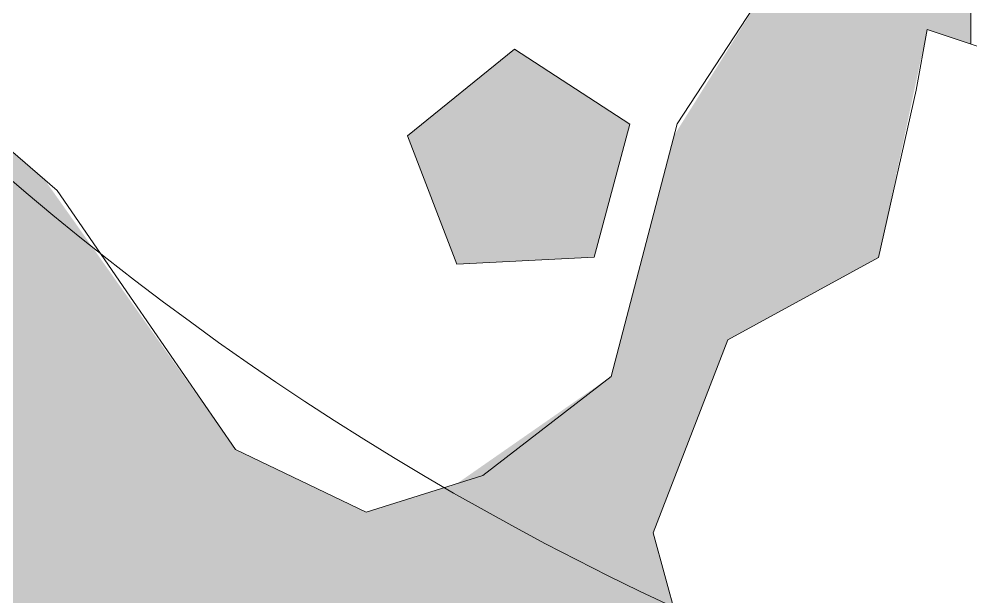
# Model space of a CAD drawing. Header units: metres. Extents: x 3856 to 4207, y -1118 to -691.
# Drawn here: x 3994.353 to 3995.457, y -967.164 to -966.494 of the extents above; entities that cross this region are included whole.
import ezdxf

# ---------------------------------------------------------------- set-up
doc = ezdxf.new("R2010")
doc.units = ezdxf.units.M
doc.layers.add('Parking', color=7, linetype='Continuous', lineweight=9)
doc.layers.add('Planting', color=7, linetype='Continuous', lineweight=9)

# ---------------------------------------------------------------- blocks, each defined once
blk = doc.blocks.new('M_RPC Árbol - Caducifolio - Chopo de Lombardía - 12_2 metros-V104-IMPLANTACIÓN - KIT COMERCIAL')
at = {"layer": 'Planting'}
for p, q in [((-1.4409, -2.4784), (-1.3051, -2.2711)), ((-1.1507, -2.3689), (-1.1637, -2.4394)), ((-0.9948, -2.4212), (-1.1507, -2.3689)), ((-2.3477, -2.3941), (-2.1601, -2.5559)), ((-1.7536, -2.4922), (-1.6295, -2.3917)), ((-1.6295, -2.3917), (-1.4956, -2.4787)), ((-1.1637, -2.4394), (-1.2071, -2.6336)), ((-1.4956, -2.4787), (-1.5369, -2.633)), ((-1.5175, -2.7713), (-1.4409, -2.4784)), ((-1.6964, -2.6413), (-1.7536, -2.4922)), ((-2.1601, -2.5559), (-2.0714, -2.6846)), ((-1.5369, -2.633), (-1.6964, -2.6413)), ((-1.2071, -2.6336), (-1.3821, -2.7288)), ((-2.0714, -2.6846), (-1.9531, -2.8561)), ((-1.3821, -2.7288), (-1.4685, -2.9526)), ((-1.6662, -2.8863), (-1.5175, -2.7713)), ((-1.9531, -2.8561), (-1.8015, -2.9288)), ((-1.8015, -2.9288), (-1.6662, -2.8863)), ((-1.4685, -2.9526), (-1.4194, -3.1338))]:
    blk.add_line(p, q, dxfattribs=at)
blk.add_arc((-0.0275, 0.0085), 3.3603, 180, 360, dxfattribs=at)
blk = doc.blocks.new('Cour Parqueadero verde - 5_00x2_50 p-V1052-IMPLANTACIÓN - KIT COMERCIAL')
at = {"layer": 'Parking', "true_color": 0xc1ce84}
h = blk.add_hatch(color=53, dxfattribs=at)
h.paths.add_polyline_path([(0.9172, -2.5), (0.8769, -2.3511), (0.9633, -2.1273), (1.1383, -2.0322), (1.1947, -1.7675), (1.2454, -1.7845), (1.2454, -1.2749), (1.1407, -1.3318), (1.0544, -1.5556), (1.0734, -1.6258), (1.0454, -1.6697), (1.0402, -1.7), (1.0204, -1.7), (0.9009, -1.8908), (0.8279, -2.1699), (0.649, -2.2943), (0.5439, -2.3274), (0.3923, -2.2546), (0.1712, -1.9423), (-0.0023, -1.7927), (-0.0217, -1.6111), (-0.0218, -1.4902), (-0.1008, -1.5948), (-0.2163, -1.6111), (-0.3146, -1.5371), (-0.3146, -1.7), (-1.0546, -1.7), (-1.0546, 2.5), (-1.2546, 2.5), (-1.2546, -2.5), (0.8769, -2.5)])
h.paths.add_polyline_path([(0.649, -2.0398), (0.8085, -2.0315), (0.8493, -1.8769), (0.7159, -1.7903), (0.5918, -1.8908), (0.6458, -2.0315)])
h.paths.add_polyline_path([(1.0454, -1.2209), (1.0983, -1.0564), (1.2454, -0.8374), (1.2353, -0.2611), (1.181, -0.295), (1.2454, -0.1445), (1.2394, 2.5), (1.1487, 2.5), (1.0542, 2.4027), (1.0454, 2.4027), (1.0454, -0.4029), (1.1124, -0.4186), (1.0689, -0.5235), (1.0454, -0.5729), (1.0454, -1.0814)])
h.paths.add_polyline_path([(0.3054, -1.1096), (0.3054, 2.396), (0.213, 2.355), (0.1169, 2.2004), (0.1299, 2.1082), (0.213, 1.951), (0.2843, 1.8476), (0.2511, 1.7489), (0.1299, 1.8242), (0.0667, 1.8876), (-0.0228, 1.769), (-0.1492, 1.851), (-0.2733, 1.7505), (-0.2515, 1.6939), (-0.2903, 1.5788), (-0.3146, 1.5531), (-0.3146, -0.9899), (-0.1677, -0.9608), (-0.1652, -0.9487), (-0.0506, -0.9608), (0.0168, -0.8387), (0.1558, -0.8599), (0.1853, -1.0059), (0.2056, -1.0234)])
h.paths.add_polyline_path([(-0.1672, 2.2292), (-0.1339, 2.328), (-0.2443, 2.5), (-0.3146, 2.5), (-0.3146, 2.3308), (-0.2693, 2.2854), (-0.1802, 2.2364)])
at = {"layer": 'Parking'}
blk.add_line((1.2454, -1.7845), (1.2454, -1.2749), dxfattribs=at)

msp = doc.modelspace()

# ---------------------------------------------------------------- block references
at = {"layer": 'Parking'}
msp.add_blockref('Cour Parqueadero verde - 5_00x2_50 p-V1052-IMPLANTACIÓN - KIT COMERCIAL', (3994.2114, -964.7388), dxfattribs=at)
at = {"layer": 'Planting'}
msp.add_blockref('M_RPC Árbol - Caducifolio - Chopo de Lombardía - 12_2 metros-V104-IMPLANTACIÓN - KIT COMERCIAL', (3996.5568, -964.1374), dxfattribs=at)

doc.saveas('drawing.dxf')
